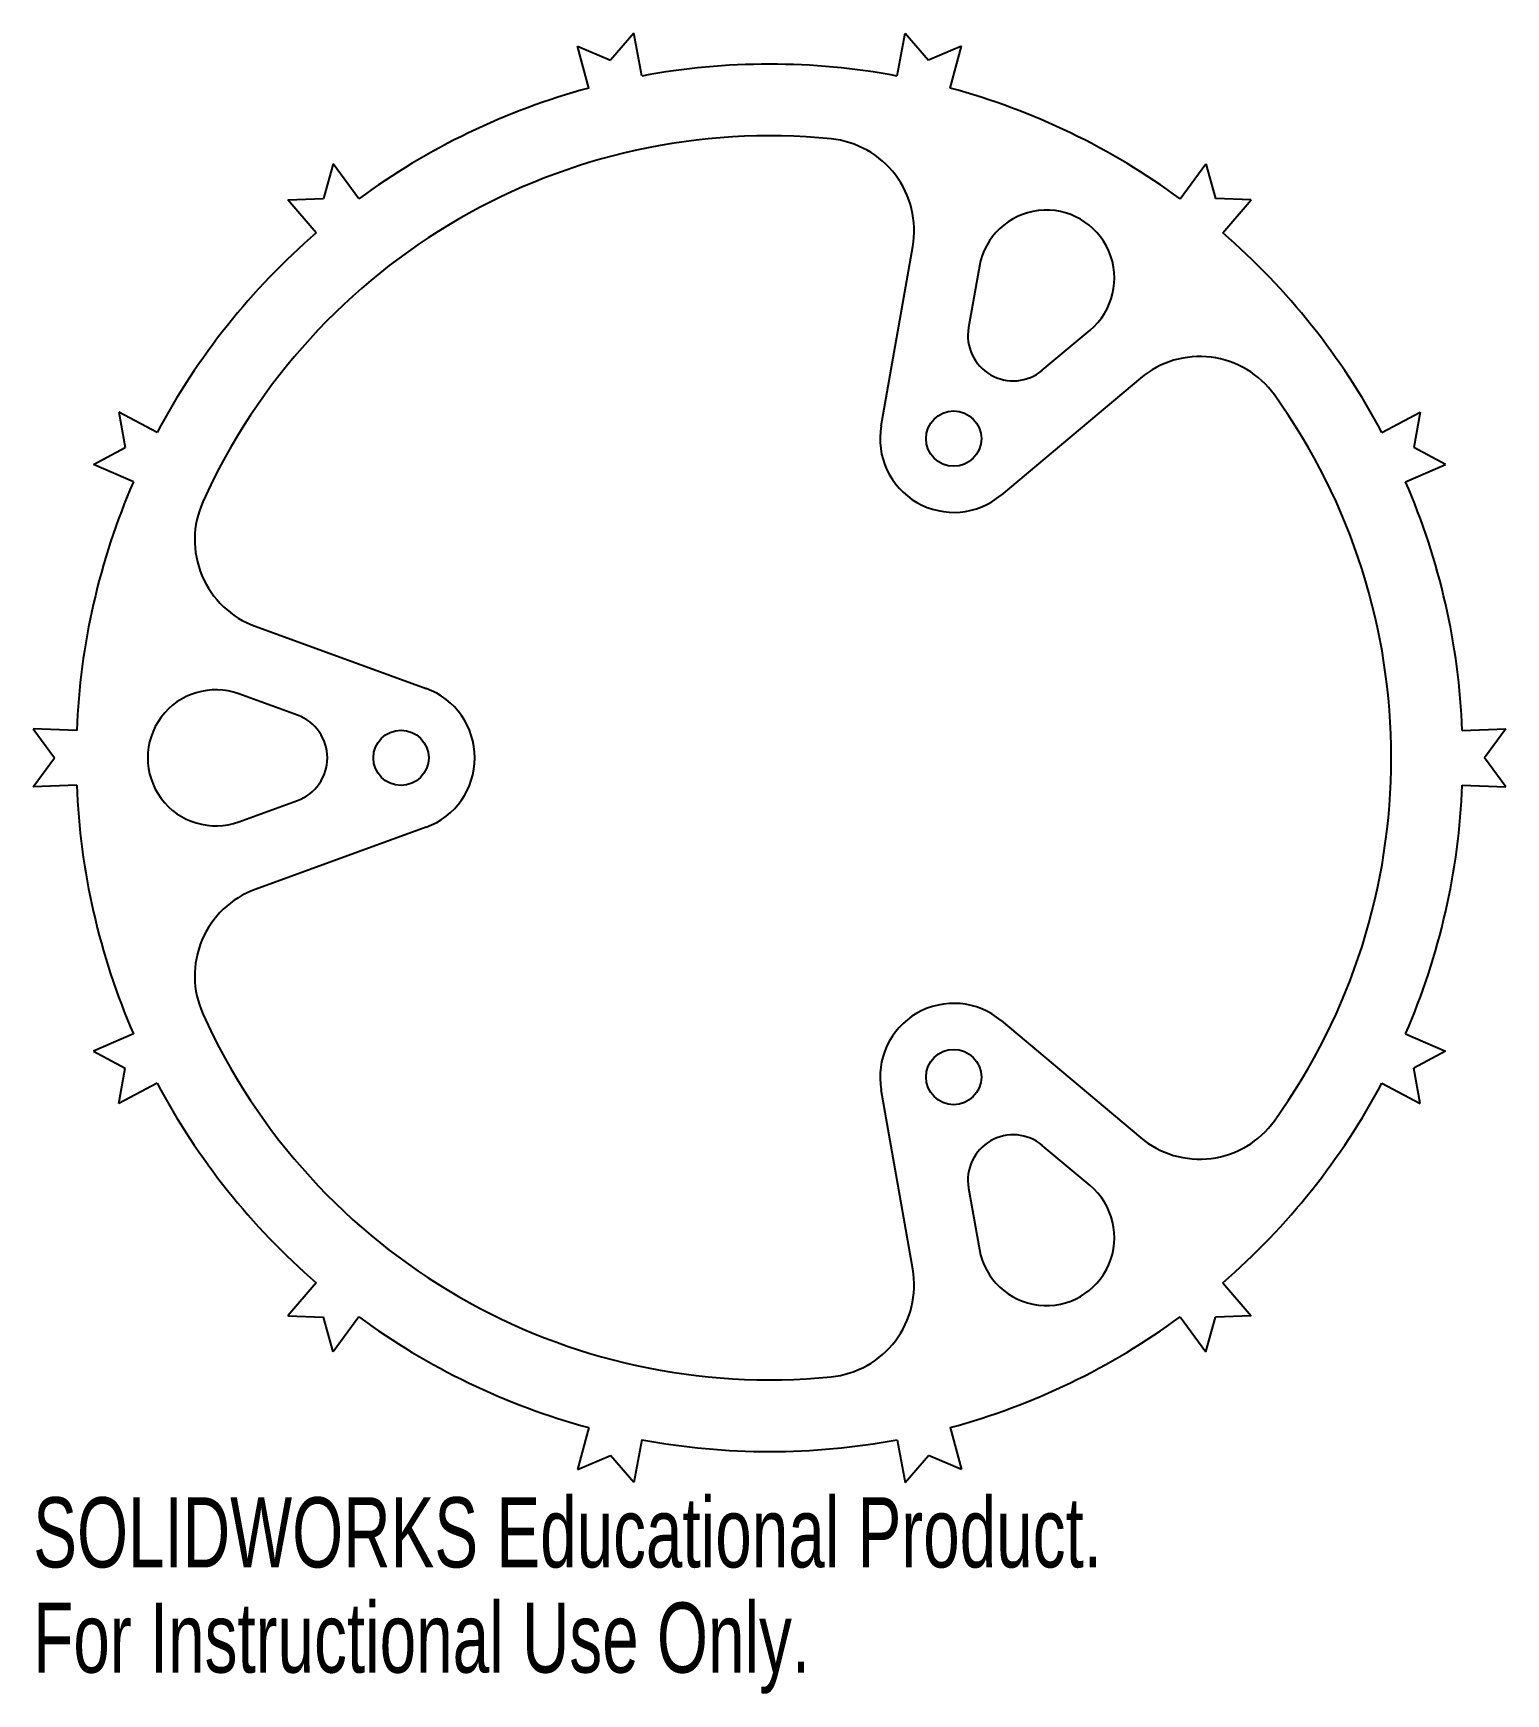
# Model space of a CAD drawing. Header units: inches. Extents: x -2 to 2, y -2.54 to 1.97.
import ezdxf

# ---------------------------------------------------------------- set-up
doc = ezdxf.new("R2010")
doc.units = ezdxf.units.IN
doc.header["$MEASUREMENT"] = 0
doc.styles.add('SLDTEXTSTYLE0', font='TXT', dxfattribs={"width": 0.7})

msp = doc.modelspace()

# ---------------------------------------------------------------- linework, layer by layer
at = {"color": 7, "linetype": 'Continuous', "lineweight": 25}
for p, q in [((-0.3679, 1.9659), (-0.4319, 1.8923)), ((-0.3462, 1.8498), (-0.3679, 1.9659)), ((0.3462, 1.8498), (0.3679, 1.9659)), ((0.3679, 1.9659), (0.4319, 1.8923)), ((-0.5215, 1.9308), (-0.4319, 1.8923)), ((-0.4907, 1.8168), (-0.5215, 1.9308)), ((0.5215, 1.9308), (0.4319, 1.8923)), ((0.4907, 1.8168), (0.5215, 1.9308)), ((-1.1845, 1.6115), (-1.2102, 1.5175)), ((-1.1145, 1.5164), (-1.1845, 1.6115)), ((1.1145, 1.5164), (1.1845, 1.6115)), ((1.1845, 1.6115), (1.2102, 1.5175)), ((-1.3076, 1.5134), (-1.2102, 1.5175)), ((-1.2304, 1.424), (-1.3076, 1.5134)), ((1.3076, 1.5134), (1.2102, 1.5175)), ((1.2304, 1.424), (1.3076, 1.5134)), ((0.303, 0.9008), (0.3888, 1.387)), ((0.5698, 1.3337), (0.5404, 1.1671)), ((0.7405, 1.0515), (0.8701, 1.1603)), ((1.0068, 1.0302), (0.6286, 0.7128)), ((-1.6621, 0.8826), (-1.7664, 0.938)), ((-1.7664, 0.938), (-1.7487, 0.8421)), ((1.6621, 0.8826), (1.7664, 0.938)), ((1.7664, 0.938), (1.7487, 0.8421)), ((-1.8347, 0.7962), (-1.7487, 0.8421)), ((1.8347, 0.7962), (1.7487, 0.8421)), ((-1.7264, 0.7491), (-1.8347, 0.7962)), ((1.7264, 0.7491), (1.8347, 0.7962)), ((-1.3956, 0.3568), (-0.9316, 0.1879)), ((-1.2809, 0.1155), (-1.4399, 0.1734)), ((-1.8804, 0.0741), (-1.9984, 0.0787)), ((-1.9984, 0.0787), (-1.9409, 0)), ((1.8804, 0.0741), (1.9984, 0.0787)), ((1.9984, 0.0787), (1.9409, 0)), ((-1.9984, -0.0787), (-1.9409, 0)), ((1.9984, -0.0787), (1.9409, 0)), ((-1.8804, -0.0741), (-1.9984, -0.0787)), ((1.8804, -0.0741), (1.9984, -0.0787)), ((-1.4399, -0.1734), (-1.2809, -0.1155)), ((-0.9316, -0.1879), (-1.3956, -0.3568)), ((0.6286, -0.7128), (1.0068, -1.0302)), ((-1.7264, -0.7491), (-1.8347, -0.7962)), ((1.7264, -0.7491), (1.8347, -0.7962)), ((-1.8347, -0.7962), (-1.7487, -0.8421)), ((1.8347, -0.7962), (1.7487, -0.8421)), ((-1.7664, -0.938), (-1.7487, -0.8421)), ((1.7664, -0.938), (1.7487, -0.8421)), ((-1.6621, -0.8826), (-1.7664, -0.938)), ((0.3888, -1.387), (0.303, -0.9008)), ((1.6621, -0.8826), (1.7664, -0.938)), ((0.8701, -1.1603), (0.7405, -1.0515)), ((0.5404, -1.1671), (0.5698, -1.3337)), ((-1.2304, -1.424), (-1.3076, -1.5134)), ((1.2304, -1.424), (1.3076, -1.5134)), ((-1.3076, -1.5134), (-1.2102, -1.5175)), ((-1.1845, -1.6115), (-1.2102, -1.5175)), ((-1.1145, -1.5164), (-1.1845, -1.6115)), ((1.1145, -1.5164), (1.1845, -1.6115)), ((1.1845, -1.6115), (1.2102, -1.5175)), ((1.3076, -1.5134), (1.2102, -1.5175)), ((-0.4907, -1.8168), (-0.5215, -1.9308)), ((0.4907, -1.8168), (0.5215, -1.9308)), ((-0.3462, -1.8498), (-0.3679, -1.9659)), ((0.3462, -1.8498), (0.3679, -1.9659)), ((-0.5215, -1.9308), (-0.4319, -1.8923)), ((-0.3679, -1.9659), (-0.4319, -1.8923)), ((0.3679, -1.9659), (0.4319, -1.8923)), ((0.5215, -1.9308), (0.4319, -1.8923))]:
    msp.add_line(p, q, dxfattribs=at)
for centre in [(0.5, 0.866), (-1, 0), (0.5, -0.866)]:
    msp.add_circle(centre, 0.075, dxfattribs=at)
for centre, radius, start, end in [((0, 0), 1.8819, 79.3992, 100.6008), ((0, 0), 1.8819, 105.1135, 126.3151), ((0, 0), 1.8819, 53.6849, 74.8865), ((0, 0), 1.6875, 84.3079, 155.6921), ((0.1426, 1.4304), 0.25, 350, 84.3079), ((0.7515, 1.3016), 0.1845, 310, 170), ((0, 0), 1.8819, 130.8278, 152.0294), ((0, 0), 1.8819, 27.9706, 49.1722), ((0.6615, 1.1457), 0.123, 170, 310), ((1.1675, 0.8387), 0.25, 35.6921, 130), ((0, 0), 1.6875, 324.3079, 35.6921), ((0.5, 0.866), 0.2, 170, 310), ((0, 0), 1.8819, 156.542, 177.7437), ((0, 0), 1.8819, 2.2563, 23.458), ((-1.3101, 0.5917), 0.25, 155.6921, 250), ((-1.503, 0), 0.1845, 70, 290), ((-1, 0), 0.2, 290, 70), ((-1.323, 0), 0.123, 290, 70), ((0, 0), 1.8819, 182.2563, 203.458), ((0, 0), 1.8819, 336.542, 357.7437), ((-1.3101, -0.5917), 0.25, 110, 204.3079), ((0.5, -0.866), 0.2, 50, 190), ((0, 0), 1.6875, 204.3079, 275.6921), ((0, 0), 1.8819, 207.9706, 229.1722), ((0, 0), 1.8819, 310.8278, 332.0294), ((1.1675, -0.8387), 0.25, 230, 324.3079), ((0.6615, -1.1457), 0.123, 50, 190), ((0.7515, -1.3016), 0.1845, 190, 50), ((0.1426, -1.4304), 0.25, 275.6921, 10), ((0, 0), 1.8819, 233.6849, 254.8865), ((0, 0), 1.8819, 285.1135, 306.3151), ((0, 0), 1.8819, 259.3992, 280.6008)]:
    msp.add_arc(centre, radius, start, end, dxfattribs=at)

# ---------------------------------------------------------------- texts
at = {"color": 7, "linetype": 'Continuous', "char_height": 0.1903, "attachment_point": 1, "style": 'SLDTEXTSTYLE0'}
for s, insert in [('SOLIDWORKS Educational Product.', (-1.9984, -2.006)), ('For Instructional Use Only.', (-1.9984, -2.2915))]:
    msp.add_mtext(s, dxfattribs=dict(at, insert=insert))

doc.saveas('drawing.dxf')
